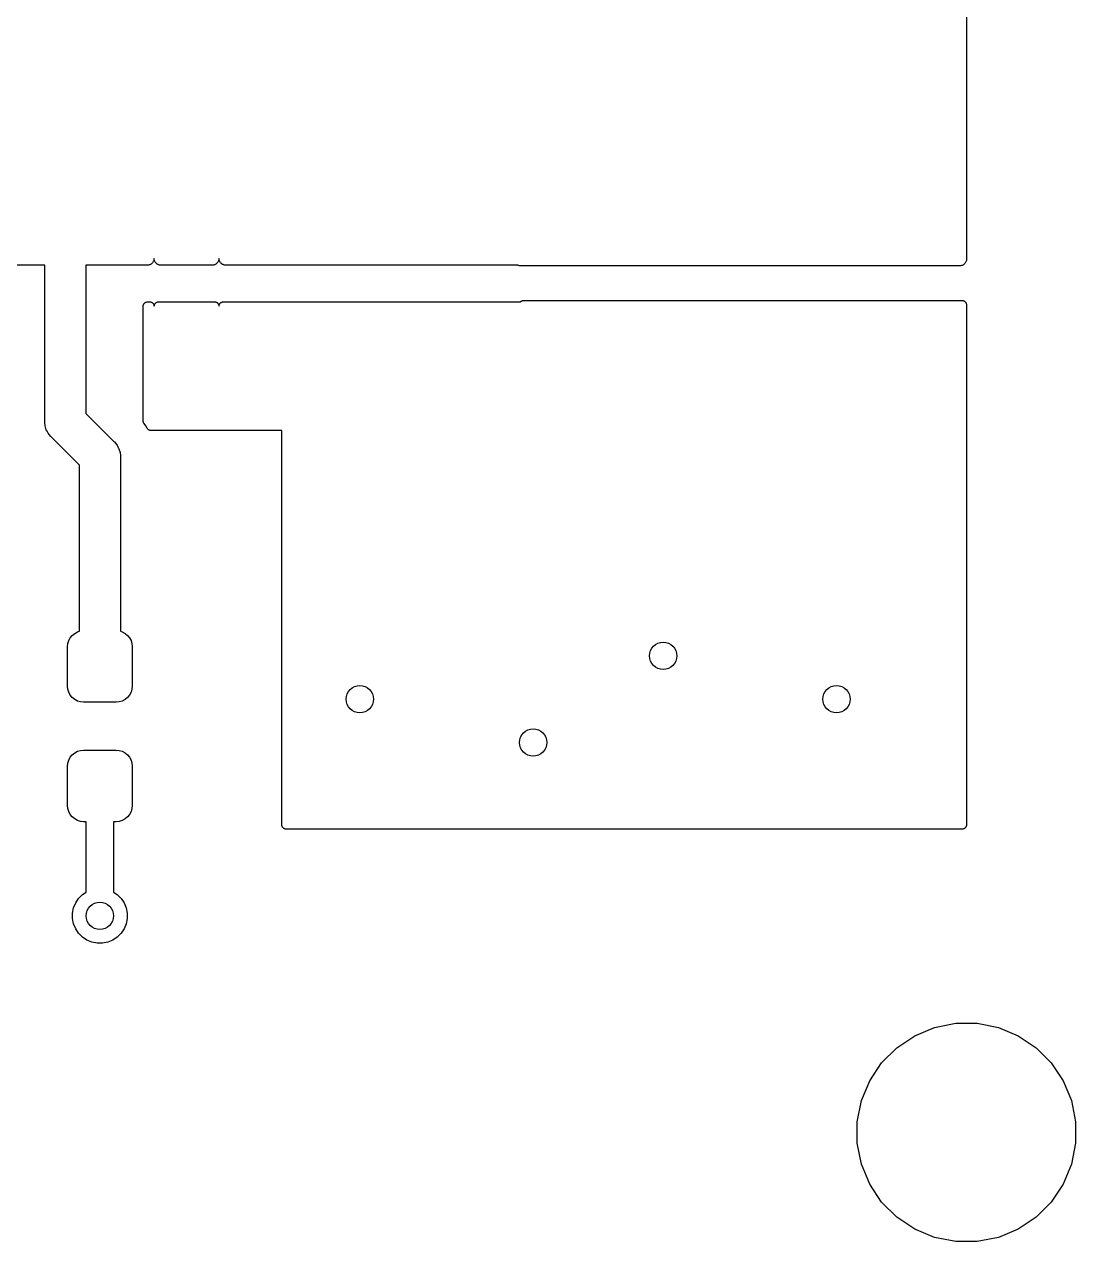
# Model space of a CAD drawing. Extents: x 1 to 139, y -76 to -1.
# Drawn here: x 122.72 to 138.12, y -74.62 to -56.78 of the extents above; entities that cross this region are included whole.
import ezdxf

# ---------------------------------------------------------------- set-up
doc = ezdxf.new("R2010")
doc.units = 0
doc.header["$MEASUREMENT"] = 0
doc.layers.add('BLACK', color=7, linetype='CONTINUOUS')

msp = doc.modelspace()

# ---------------------------------------------------------------- linework, layer by layer
at = {"layer": 'BLACK', "linetype": 'CONTINUOUS'}
for p, q in [((136.525, -54.71), (136.525, -60.225)), ((124.574, -60.299), (124.566, -60.3032)), ((124.575, -60.2983), (124.574, -60.2986)), ((124.574, -60.2986), (124.574, -60.299)), ((124.582, -60.2925), (124.575, -60.2983)), ((124.589, -60.2869), (124.582, -60.2925)), ((124.59, -60.286), (124.589, -60.2864)), ((124.589, -60.2864), (124.589, -60.2869)), ((124.596, -60.2789), (124.59, -60.286)), ((124.602, -60.272), (124.596, -60.2789)), ((124.607, -60.2629), (124.602, -60.2709)), ((124.602, -60.2709), (124.602, -60.2714)), ((124.602, -60.2714), (124.602, -60.272)), ((124.611, -60.255), (124.607, -60.2629)), ((124.612, -60.2538), (124.611, -60.2543)), ((124.611, -60.2543), (124.611, -60.255)), ((124.614, -60.2451), (124.612, -60.2538)), ((124.617, -60.2364), (124.614, -60.2451)), ((124.618, -60.226), (124.617, -60.2351)), ((124.617, -60.2351), (124.617, -60.2358)), ((124.617, -60.2358), (124.617, -60.2364)), ((124.619, -60.217), (124.618, -60.226)), ((124.62, -60.2157), (124.619, -60.217)), ((124.621, -60.2243), (124.62, -60.215)), ((124.62, -60.215), (124.62, -60.215)), ((124.62, -60.215), (124.62, -60.2156)), ((124.62, -60.2156), (124.62, -60.2157)), ((124.62, -60.2157), (124.62, -60.2157)), ((124.62, -60.2157), (124.62, -60.2157)), ((124.622, -60.2337), (124.621, -60.2243)), ((124.622, -60.2341), (124.622, -60.2337)), ((124.622, -60.2344), (124.622, -60.2341)), ((124.625, -60.2435), (124.622, -60.2344)), ((124.627, -60.2525), (124.625, -60.2435)), ((124.627, -60.2528), (124.627, -60.2525)), ((124.628, -60.2531), (124.627, -60.2528)), ((124.632, -60.2615), (124.628, -60.2531)), ((124.636, -60.2698), (124.632, -60.2615)), ((124.637, -60.27), (124.636, -60.2698)), ((124.637, -60.2703), (124.637, -60.27)), ((124.643, -60.2777), (124.637, -60.2703)), ((124.649, -60.285), (124.643, -60.2777)), ((124.649, -60.2852), (124.649, -60.285)), ((124.649, -60.2855), (124.649, -60.2852)), ((124.656, -60.2915), (124.649, -60.2855)), ((124.664, -60.2975), (124.656, -60.2915)), ((124.664, -60.2977), (124.664, -60.2975)), ((124.664, -60.2979), (124.664, -60.2977)), ((124.672, -60.3024), (124.664, -60.2979)), ((125.525, -60.2987), (125.516, -60.303)), ((125.533, -60.2923), (125.525, -60.2983)), ((125.525, -60.2983), (125.525, -60.2985)), ((125.525, -60.2985), (125.525, -60.2987)), ((125.54, -60.2864), (125.533, -60.2923)), ((125.546, -60.2787), (125.54, -60.286)), ((125.54, -60.286), (125.54, -60.2862)), ((125.54, -60.2862), (125.54, -60.2864)), ((125.553, -60.2715), (125.546, -60.2787)), ((125.557, -60.2627), (125.553, -60.2709)), ((125.553, -60.2709), (125.553, -60.2712)), ((125.553, -60.2712), (125.553, -60.2715)), ((125.562, -60.2544), (125.557, -60.2627)), ((125.565, -60.2448), (125.562, -60.2538)), ((125.562, -60.2538), (125.562, -60.2541)), ((125.562, -60.2541), (125.562, -60.2544)), ((125.568, -60.2358), (125.565, -60.2448)), ((125.569, -60.2256), (125.568, -60.2351)), ((125.568, -60.2351), (125.568, -60.2354)), ((125.568, -60.2354), (125.568, -60.2358)), ((125.57, -60.2164), (125.569, -60.2256)), ((125.57, -60.2156), (125.57, -60.215)), ((125.57, -60.215), (125.57, -60.215)), ((125.57, -60.215), (125.57, -60.2157)), ((125.571, -60.2247), (125.57, -60.2156)), ((125.57, -60.2157), (125.57, -60.2157)), ((125.57, -60.2157), (125.57, -60.2157)), ((125.57, -60.2157), (125.57, -60.2164)), ((125.572, -60.2337), (125.571, -60.2247)), ((125.572, -60.2344), (125.572, -60.2337)), ((125.573, -60.2351), (125.572, -60.2344)), ((125.575, -60.2438), (125.573, -60.2351)), ((125.578, -60.2525), (125.575, -60.2438)), ((125.578, -60.2531), (125.578, -60.2525)), ((125.578, -60.2537), (125.578, -60.2531)), ((125.583, -60.2617), (125.578, -60.2537)), ((125.587, -60.2698), (125.583, -60.2617)), ((125.587, -60.2703), (125.587, -60.2698)), ((125.588, -60.2709), (125.587, -60.2703)), ((125.593, -60.2779), (125.588, -60.2709)), ((125.599, -60.285), (125.593, -60.2779)), ((125.6, -60.2854), (125.599, -60.285)), ((125.6, -60.2859), (125.6, -60.2854)), ((125.607, -60.2917), (125.6, -60.2859)), ((125.614, -60.2975), (125.607, -60.2917)), ((125.615, -60.2978), (125.614, -60.2975)), ((125.615, -60.2983), (125.615, -60.2978)), ((125.623, -60.3026), (125.615, -60.2983)), ((136.495, -60.2964), (136.488, -60.3023)), ((136.501, -60.2887), (136.495, -60.296)), ((136.495, -60.296), (136.495, -60.2962)), ((136.495, -60.2962), (136.495, -60.2964)), ((136.508, -60.2815), (136.501, -60.2887)), ((136.512, -60.2727), (136.508, -60.2809)), ((136.508, -60.2809), (136.508, -60.2812)), ((136.508, -60.2812), (136.508, -60.2815)), ((136.517, -60.2644), (136.512, -60.2727)), ((136.52, -60.2548), (136.517, -60.2638)), ((136.517, -60.2638), (136.517, -60.2641)), ((136.517, -60.2641), (136.517, -60.2644)), ((136.523, -60.2458), (136.52, -60.2548)), ((136.524, -60.2357), (136.523, -60.2451)), ((136.523, -60.2451), (136.523, -60.2454)), ((136.523, -60.2454), (136.523, -60.2458)), ((136.525, -60.2264), (136.524, -60.2357)), ((136.525, -60.225), (136.525, -60.2257)), ((136.525, -60.2257), (136.525, -60.2257)), ((136.525, -60.2257), (136.525, -60.2257)), ((136.525, -60.2257), (136.525, -60.2264)), ((123.017, -60.315), (120.238, -60.315)), ((123.017, -62.5963), (123.017, -60.315)), ((124.52, -60.315), (123.617, -60.315)), ((123.617, -60.315), (123.617, -62.4867)), ((124.529, -60.3141), (124.52, -60.315)), ((124.538, -60.3133), (124.529, -60.3141)), ((124.539, -60.3131), (124.538, -60.3132)), ((124.538, -60.3132), (124.538, -60.3133)), ((124.548, -60.3105), (124.539, -60.3131)), ((124.556, -60.308), (124.548, -60.3105)), ((124.557, -60.3076), (124.556, -60.308)), ((124.558, -60.3075), (124.557, -60.3076)), ((124.566, -60.3032), (124.558, -60.3075)), ((124.681, -60.3069), (124.672, -60.3024)), ((124.681, -60.307), (124.681, -60.3069)), ((124.681, -60.3072), (124.681, -60.307)), ((124.69, -60.31), (124.681, -60.3072)), ((124.699, -60.3128), (124.69, -60.31)), ((124.7, -60.3129), (124.699, -60.3128)), ((124.7, -60.313), (124.7, -60.3129)), ((124.709, -60.3139), (124.7, -60.313)), ((124.719, -60.315), (124.709, -60.3139)), ((124.72, -60.315), (124.719, -60.315)), ((124.719, -60.315), (124.719, -60.315)), ((124.719, -60.315), (124.719, -60.315)), ((124.719, -60.315), (124.719, -60.315)), ((125.47, -60.315), (124.72, -60.315)), ((125.479, -60.3141), (125.47, -60.315)), ((125.489, -60.3132), (125.479, -60.3141)), ((125.498, -60.3104), (125.489, -60.3131)), ((125.489, -60.3131), (125.489, -60.3131)), ((125.489, -60.3131), (125.489, -60.3132)), ((125.507, -60.3077), (125.498, -60.3104)), ((125.508, -60.3076), (125.507, -60.3077)), ((125.516, -60.303), (125.508, -60.3075)), ((125.508, -60.3075), (125.508, -60.3076)), ((125.631, -60.3069), (125.623, -60.3026)), ((125.632, -60.3071), (125.631, -60.3069)), ((125.632, -60.3074), (125.632, -60.3071)), ((125.641, -60.3101), (125.632, -60.3074)), ((125.65, -60.3128), (125.641, -60.3101)), ((125.65, -60.3129), (125.65, -60.3128)), ((125.651, -60.3131), (125.65, -60.3129)), ((125.66, -60.314), (125.651, -60.3131)), ((125.669, -60.315), (125.66, -60.314)), ((125.67, -60.315), (125.669, -60.315)), ((125.67, -60.315), (125.67, -60.315)), ((129.952, -60.315), (125.67, -60.315)), ((125.67, -60.315), (125.67, -60.315)), ((129.956, -60.3169), (129.952, -60.315)), ((129.956, -60.317), (129.956, -60.3169)), ((129.956, -60.3172), (129.956, -60.317)), ((129.965, -60.32), (129.956, -60.3172)), ((129.974, -60.3228), (129.965, -60.32)), ((129.975, -60.3229), (129.974, -60.3228)), ((129.975, -60.323), (129.975, -60.3229)), ((129.984, -60.3239), (129.975, -60.323)), ((129.994, -60.325), (129.984, -60.3239)), ((129.995, -60.325), (129.994, -60.325)), ((129.994, -60.325), (129.994, -60.325)), ((129.994, -60.325), (129.994, -60.325)), ((129.994, -60.325), (129.994, -60.325)), ((136.425, -60.325), (129.995, -60.325)), ((136.434, -60.3241), (136.425, -60.325)), ((136.444, -60.3232), (136.434, -60.3241)), ((136.453, -60.3204), (136.444, -60.3231)), ((136.444, -60.3231), (136.444, -60.3231)), ((136.444, -60.3231), (136.444, -60.3232)), ((136.462, -60.3177), (136.453, -60.3204)), ((136.463, -60.3176), (136.462, -60.3177)), ((136.471, -60.313), (136.463, -60.3175)), ((136.463, -60.3175), (136.463, -60.3176)), ((136.48, -60.3087), (136.471, -60.313)), ((136.488, -60.3023), (136.48, -60.3083)), ((136.48, -60.3083), (136.48, -60.3085)), ((136.48, -60.3085), (136.48, -60.3087)), ((130.013, -60.836), (130.019, -60.8342)), ((130.019, -60.8342), (130.02, -60.8341)), ((130.019, -60.8342), (130.019, -60.8342)), ((130.02, -60.8341), (130.025, -60.8336)), ((130.025, -60.8336), (130.032, -60.833)), ((130.032, -60.833), (136.462, -60.833)), ((136.462, -60.833), (136.462, -60.833)), ((136.462, -60.833), (136.462, -60.833)), ((136.462, -60.833), (136.462, -60.833)), ((136.462, -60.833), (136.462, -60.833)), ((136.462, -60.833), (136.468, -60.8337)), ((136.468, -60.8337), (136.474, -60.8343)), ((136.474, -60.8343), (136.474, -60.8344)), ((136.474, -60.8344), (136.475, -60.8344)), ((136.475, -60.8344), (136.48, -60.8362)), ((124.46, -60.9141), (124.461, -60.9081)), ((124.46, -60.9145), (124.46, -60.9141)), ((124.46, -60.9146), (124.46, -60.9145)), ((124.46, -60.915), (124.46, -60.9146)), ((124.46, -60.9146), (124.46, -60.9146)), ((124.46, -62.5964), (124.46, -60.915)), ((124.461, -60.9018), (124.463, -60.8961)), ((124.461, -60.902), (124.461, -60.9018)), ((124.461, -60.9022), (124.461, -60.902)), ((124.461, -60.9081), (124.461, -60.9022)), ((124.463, -60.8961), (124.465, -60.8904)), ((124.465, -60.89), (124.468, -60.8847)), ((124.465, -60.8902), (124.465, -60.89)), ((124.465, -60.8904), (124.465, -60.8902)), ((124.468, -60.8847), (124.471, -60.8795)), ((124.471, -60.8791), (124.475, -60.8745)), ((124.471, -60.8793), (124.471, -60.8791)), ((124.471, -60.8795), (124.471, -60.8793)), ((124.475, -60.8745), (124.479, -60.8699)), ((124.479, -60.8696), (124.484, -60.8658)), ((124.479, -60.8698), (124.479, -60.8696)), ((124.479, -60.8699), (124.479, -60.8698)), ((124.484, -60.8658), (124.488, -60.8621)), ((124.488, -60.8621), (124.489, -60.862)), ((124.489, -60.8619), (124.494, -60.8591)), ((124.489, -60.862), (124.489, -60.8619)), ((124.494, -60.8591), (124.499, -60.8563)), ((124.499, -60.8563), (124.5, -60.8562)), ((124.5, -60.8561), (124.505, -60.8545)), ((124.5, -60.8562), (124.5, -60.8561)), ((124.505, -60.8545), (124.511, -60.8527)), ((124.511, -60.8527), (124.512, -60.8526)), ((124.511, -60.8527), (124.511, -60.8527)), ((124.512, -60.8526), (124.517, -60.8521)), ((124.517, -60.8521), (124.523, -60.8515)), ((124.523, -60.8515), (124.556, -60.8515)), ((124.556, -60.8515), (124.557, -60.8515)), ((124.557, -60.8515), (124.563, -60.8521)), ((124.563, -60.8521), (124.569, -60.8527)), ((124.569, -60.8527), (124.569, -60.8528)), ((124.569, -60.8528), (124.569, -60.8529)), ((124.569, -60.8529), (124.575, -60.8546)), ((124.575, -60.8546), (124.58, -60.8563)), ((124.58, -60.8563), (124.581, -60.8565)), ((124.581, -60.8565), (124.581, -60.8566)), ((124.581, -60.8566), (124.586, -60.8594)), ((124.586, -60.8594), (124.591, -60.8621)), ((124.591, -60.8621), (124.592, -60.8624)), ((124.592, -60.8624), (124.592, -60.8626)), ((124.592, -60.8626), (124.596, -60.8663)), ((124.596, -60.8663), (124.601, -60.87)), ((124.601, -60.87), (124.601, -60.8703)), ((124.601, -60.8703), (124.602, -60.8706)), ((124.602, -60.8706), (124.605, -60.8751)), ((124.605, -60.8751), (124.609, -60.8795)), ((124.609, -60.8795), (124.609, -60.8799)), ((124.609, -60.8799), (124.609, -60.8802)), ((124.609, -60.8802), (124.612, -60.8853)), ((124.612, -60.8853), (124.615, -60.8904)), ((124.615, -60.8904), (124.615, -60.8908)), ((124.615, -60.8908), (124.615, -60.8912)), ((124.615, -60.8912), (124.617, -60.8967)), ((124.617, -60.8967), (124.618, -60.9023)), ((124.618, -60.9023), (124.618, -60.9027)), ((124.618, -60.9027), (124.619, -60.9031)), ((124.619, -60.9031), (124.619, -60.9088)), ((124.619, -60.9088), (124.62, -60.9146)), ((124.62, -60.9141), (124.621, -60.9081)), ((124.62, -60.9145), (124.62, -60.9141)), ((124.62, -60.9146), (124.62, -60.9145)), ((124.62, -60.9146), (124.62, -60.915)), ((124.62, -60.915), (124.62, -60.9146)), ((124.62, -60.9146), (124.62, -60.9146)), ((124.62, -60.915), (124.62, -60.915)), ((124.621, -60.9018), (124.623, -60.8961)), ((124.621, -60.902), (124.621, -60.9018)), ((124.621, -60.9022), (124.621, -60.902)), ((124.621, -60.9081), (124.621, -60.9022)), ((124.623, -60.8961), (124.625, -60.8904)), ((124.625, -60.89), (124.628, -60.8847)), ((124.625, -60.8902), (124.625, -60.89)), ((124.625, -60.8904), (124.625, -60.8902)), ((124.628, -60.8847), (124.631, -60.8795)), ((124.631, -60.8791), (124.635, -60.8745)), ((124.631, -60.8793), (124.631, -60.8791)), ((124.631, -60.8795), (124.631, -60.8793)), ((124.635, -60.8745), (124.639, -60.8699)), ((124.639, -60.8696), (124.644, -60.8658)), ((124.639, -60.8698), (124.639, -60.8696)), ((124.639, -60.8699), (124.639, -60.8698)), ((124.644, -60.8658), (124.648, -60.8621)), ((124.648, -60.8621), (124.649, -60.862)), ((124.649, -60.8619), (124.654, -60.8591)), ((124.649, -60.862), (124.649, -60.8619)), ((124.654, -60.8591), (124.659, -60.8563)), ((124.659, -60.8563), (124.66, -60.8562)), ((124.66, -60.8561), (124.665, -60.8545)), ((124.66, -60.8562), (124.66, -60.8561)), ((124.665, -60.8545), (124.671, -60.8527)), ((124.671, -60.8527), (124.672, -60.8526)), ((124.671, -60.8527), (124.671, -60.8527)), ((124.672, -60.8526), (124.677, -60.8521)), ((124.677, -60.8521), (124.683, -60.8515)), ((124.683, -60.8515), (125.506, -60.8515)), ((125.506, -60.8515), (125.507, -60.8515)), ((125.507, -60.8515), (125.507, -60.8515)), ((125.507, -60.8515), (125.507, -60.8515)), ((125.507, -60.8515), (125.507, -60.8515)), ((125.507, -60.8515), (125.513, -60.8522)), ((125.513, -60.8522), (125.519, -60.8528)), ((125.519, -60.8528), (125.519, -60.8529)), ((125.519, -60.8529), (125.52, -60.8529)), ((125.52, -60.8529), (125.525, -60.8547)), ((125.525, -60.8547), (125.531, -60.8565)), ((125.531, -60.8565), (125.531, -60.8566)), ((125.531, -60.8566), (125.532, -60.8566)), ((125.532, -60.8566), (125.537, -60.8595)), ((125.537, -60.8595), (125.542, -60.8624)), ((125.542, -60.8624), (125.542, -60.8625)), ((125.542, -60.8625), (125.542, -60.8626)), ((125.542, -60.8626), (125.547, -60.8664)), ((125.547, -60.8664), (125.552, -60.8703)), ((125.552, -60.8703), (125.552, -60.8704)), ((125.552, -60.8704), (125.552, -60.8706)), ((125.552, -60.8706), (125.556, -60.8753)), ((125.556, -60.8753), (125.559, -60.8799)), ((125.559, -60.8799), (125.559, -60.8801)), ((125.559, -60.8801), (125.56, -60.8802)), ((125.56, -60.8802), (125.562, -60.8856)), ((125.562, -60.8856), (125.565, -60.8908)), ((125.565, -60.8908), (125.565, -60.891)), ((125.565, -60.891), (125.565, -60.8912)), ((125.565, -60.8912), (125.567, -60.8969)), ((125.567, -60.8969), (125.569, -60.9027)), ((125.569, -60.9027), (125.569, -60.9029)), ((125.569, -60.9029), (125.569, -60.9031)), ((125.569, -60.9031), (125.569, -60.909)), ((125.569, -60.909), (125.57, -60.915)), ((125.57, -60.9137), (125.571, -60.9079)), ((125.57, -60.9146), (125.57, -60.9137)), ((125.57, -60.915), (125.57, -60.9146)), ((125.57, -60.915), (125.57, -60.915)), ((125.571, -60.9079), (125.572, -60.9022)), ((125.572, -60.9014), (125.574, -60.8959)), ((125.572, -60.9018), (125.572, -60.9014)), ((125.572, -60.9022), (125.572, -60.9018)), ((125.574, -60.8959), (125.575, -60.8904)), ((125.575, -60.89), (125.576, -60.8896)), ((125.575, -60.8904), (125.575, -60.89)), ((125.576, -60.8896), (125.578, -60.8845)), ((125.578, -60.8845), (125.581, -60.8795)), ((125.581, -60.8792), (125.582, -60.8788)), ((125.581, -60.8795), (125.581, -60.8792)), ((125.582, -60.8788), (125.585, -60.8744)), ((125.585, -60.8744), (125.589, -60.8699)), ((125.589, -60.8697), (125.59, -60.8693)), ((125.589, -60.8699), (125.589, -60.8697)), ((125.59, -60.8693), (125.594, -60.8657)), ((125.594, -60.8657), (125.599, -60.8621)), ((125.599, -60.8616), (125.605, -60.859)), ((125.599, -60.8619), (125.599, -60.8616)), ((125.599, -60.8621), (125.599, -60.8619)), ((125.605, -60.859), (125.61, -60.8563)), ((125.61, -60.856), (125.616, -60.8544)), ((125.61, -60.8562), (125.61, -60.856)), ((125.61, -60.8563), (125.61, -60.8562)), ((125.616, -60.8544), (125.621, -60.8527)), ((125.621, -60.8527), (125.622, -60.8527)), ((125.622, -60.8525), (125.628, -60.8521)), ((125.622, -60.8527), (125.622, -60.8525)), ((125.628, -60.8521), (125.634, -60.8515)), ((125.634, -60.8515), (129.987, -60.8515)), ((129.987, -60.8511), (129.992, -60.8473)), ((129.987, -60.8513), (129.987, -60.8511)), ((129.987, -60.8514), (129.987, -60.8513)), ((129.987, -60.8515), (129.987, -60.8514)), ((129.992, -60.8473), (129.996, -60.8436)), ((129.996, -60.8436), (129.997, -60.8435)), ((129.997, -60.8434), (130.002, -60.8406)), ((129.997, -60.8435), (129.997, -60.8434)), ((130.002, -60.8406), (130.007, -60.8378)), ((130.007, -60.8378), (130.008, -60.8377)), ((130.008, -60.8376), (130.013, -60.836)), ((130.008, -60.8377), (130.008, -60.8376)), ((136.48, -60.8362), (136.486, -60.838)), ((136.486, -60.838), (136.486, -60.8381)), ((136.486, -60.8381), (136.487, -60.8381)), ((136.487, -60.8381), (136.492, -60.841)), ((136.492, -60.841), (136.497, -60.8439)), ((136.497, -60.8439), (136.497, -60.844)), ((136.497, -60.844), (136.497, -60.8441)), ((136.497, -60.8441), (136.502, -60.8479)), ((136.502, -60.8479), (136.507, -60.8518)), ((136.507, -60.8518), (136.507, -60.8519)), ((136.507, -60.8519), (136.507, -60.8521)), ((136.507, -60.8521), (136.511, -60.8568)), ((136.511, -60.8568), (136.514, -60.8614)), ((136.514, -60.8614), (136.514, -60.8616)), ((136.514, -60.8616), (136.515, -60.8617)), ((136.515, -60.8617), (136.517, -60.8671)), ((136.517, -60.8671), (136.52, -60.8723)), ((136.52, -60.8723), (136.52, -60.8725)), ((136.52, -60.8725), (136.52, -60.8727)), ((136.52, -60.8727), (136.522, -60.8784)), ((136.522, -60.8784), (136.524, -60.8842)), ((136.524, -60.8842), (136.524, -60.8844)), ((136.524, -60.8844), (136.524, -60.8846)), ((136.524, -60.8846), (136.524, -60.8905)), ((136.524, -60.8905), (136.525, -60.8965)), ((136.525, -60.8965), (136.525, -68.5165)), ((123.016, -62.611), (123.017, -62.5963)), ((123.017, -62.6257), (123.016, -62.611)), ((123.617, -62.4867), (124.027, -62.8965)), ((124.46, -62.5991), (124.46, -62.5964)), ((124.46, -62.6019), (124.46, -62.5991)), ((124.461, -62.6053), (124.46, -62.6019)), ((124.461, -62.6087), (124.461, -62.6053)), ((124.462, -62.6114), (124.461, -62.6087)), ((124.463, -62.6141), (124.462, -62.6114)), ((124.464, -62.6173), (124.463, -62.6141)), ((124.465, -62.6206), (124.464, -62.6173)), ((123.021, -62.6698), (123.017, -62.6257)), ((123.017, -62.6257), (123.017, -62.6257)), ((123.038, -62.7264), (123.021, -62.6698)), ((123.05, -62.7484), (123.038, -62.7264)), ((123.066, -62.7785), (123.05, -62.7484)), ((123.082, -62.7978), (123.066, -62.7785)), ((124.466, -62.623), (124.465, -62.6206)), ((124.467, -62.6256), (124.466, -62.623)), ((124.469, -62.6285), (124.467, -62.6256)), ((124.471, -62.6315), (124.469, -62.6285)), ((124.472, -62.6336), (124.471, -62.6315)), ((124.474, -62.636), (124.472, -62.6336)), ((124.474, -62.6367), (124.474, -62.636)), ((124.5, -62.6679), (124.474, -62.6367)), ((124.52, -62.7044), (124.5, -62.6679)), ((124.521, -62.7068), (124.52, -62.7044)), ((124.522, -62.7093), (124.521, -62.7068)), ((124.525, -62.7119), (124.522, -62.7093)), ((124.526, -62.7147), (124.525, -62.7119)), ((124.528, -62.7167), (124.526, -62.7147)), ((124.53, -62.7189), (124.528, -62.7167)), ((124.533, -62.7211), (124.53, -62.7189)), ((124.535, -62.7235), (124.533, -62.7211)), ((124.538, -62.7251), (124.535, -62.7235)), ((124.54, -62.7269), (124.538, -62.7251)), ((124.543, -62.7285), (124.54, -62.7269)), ((124.546, -62.7304), (124.543, -62.7285)), ((124.548, -62.7315), (124.546, -62.7304)), ((124.551, -62.7329), (124.548, -62.7315)), ((124.554, -62.7339), (124.551, -62.7329)), ((124.557, -62.7352), (124.554, -62.7339)), ((124.56, -62.7358), (124.557, -62.7352)), ((124.562, -62.7366), (124.56, -62.7358)), ((124.566, -62.737), (124.562, -62.7366)), ((124.569, -62.7377), (124.566, -62.737)), ((124.572, -62.7377), (124.569, -62.7377)), ((124.575, -62.738), (124.572, -62.7377)), ((124.576, -62.738), (124.575, -62.738)), ((126.489, -62.738), (124.576, -62.738)), ((126.492, -62.7383), (126.489, -62.738)), ((126.492, -62.7411), (126.492, -62.7383)), ((126.492, -68.5165), (126.492, -62.7411)), ((123.104, -62.8242), (123.082, -62.7978)), ((123.115, -62.8336), (123.104, -62.8242)), ((123.525, -63.2433), (123.115, -62.8336)), ((124.027, -62.8965), (124.038, -62.9058)), ((124.038, -62.9058), (124.048, -62.9173)), ((124.048, -62.9173), (124.076, -62.9515)), ((124.076, -62.9515), (124.089, -62.9771)), ((124.089, -62.9771), (124.104, -63.0036)), ((124.104, -63.0036), (124.121, -63.0602)), ((124.121, -63.0602), (124.125, -63.1043)), ((124.125, -63.1043), (124.125, -63.1043)), ((124.125, -63.1043), (124.126, -63.119)), ((124.126, -63.119), (124.125, -63.1337)), ((124.125, -63.1337), (124.125, -65.6795)), ((123.525, -65.6795), (123.525, -63.2433)), ((123.355, -65.8612), (123.368, -65.8166)), ((123.368, -65.8166), (123.39, -65.7756)), ((123.39, -65.7756), (123.42, -65.7396)), ((123.42, -65.7396), (123.456, -65.71)), ((123.456, -65.71), (123.497, -65.6881)), ((123.497, -65.6881), (123.525, -65.6795)), ((124.125, -65.6795), (124.153, -65.6881)), ((124.153, -65.6881), (124.194, -65.71)), ((124.194, -65.71), (124.23, -65.7396)), ((124.23, -65.7396), (124.26, -65.7756)), ((124.26, -65.7756), (124.282, -65.8166)), ((124.282, -65.8166), (124.295, -65.8612)), ((123.35, -65.9075), (123.355, -65.8612)), ((123.35, -66.4825), (123.35, -65.9075)), ((124.295, -65.8612), (124.3, -65.9075)), ((124.3, -65.9075), (124.3, -66.4825)), ((123.355, -66.5288), (123.35, -66.4825)), ((123.368, -66.5734), (123.355, -66.5288)), ((124.295, -66.5288), (124.282, -66.5734)), ((124.3, -66.4825), (124.295, -66.5288)), ((123.39, -66.6144), (123.368, -66.5734)), ((123.42, -66.6504), (123.39, -66.6144)), ((123.456, -66.68), (123.42, -66.6504)), ((123.497, -66.7019), (123.456, -66.68)), ((123.541, -66.7154), (123.497, -66.7019)), ((123.587, -66.72), (123.541, -66.7154)), ((124.062, -66.72), (123.587, -66.72)), ((124.109, -66.7154), (124.062, -66.72)), ((124.153, -66.7019), (124.109, -66.7154)), ((124.194, -66.68), (124.153, -66.7019)), ((124.23, -66.6504), (124.194, -66.68)), ((124.26, -66.6144), (124.23, -66.6504)), ((124.282, -66.5734), (124.26, -66.6144)), ((123.497, -67.4381), (123.541, -67.4246)), ((123.541, -67.4246), (123.587, -67.42)), ((123.587, -67.42), (124.062, -67.42)), ((124.062, -67.42), (124.109, -67.4246)), ((124.109, -67.4246), (124.153, -67.4381)), ((123.35, -67.6575), (123.355, -67.6112)), ((123.355, -67.6112), (123.368, -67.5666)), ((123.368, -67.5666), (123.39, -67.5256)), ((123.39, -67.5256), (123.42, -67.4896)), ((123.42, -67.4896), (123.456, -67.46)), ((123.456, -67.46), (123.497, -67.4381)), ((124.153, -67.4381), (124.194, -67.46)), ((124.194, -67.46), (124.23, -67.4896)), ((124.23, -67.4896), (124.26, -67.5256)), ((124.26, -67.5256), (124.282, -67.5666)), ((124.282, -67.5666), (124.295, -67.6112)), ((124.295, -67.6112), (124.3, -67.6575)), ((123.35, -68.2325), (123.35, -67.6575)), ((124.3, -67.6575), (124.3, -68.2325)), ((123.355, -68.2788), (123.35, -68.2325)), ((123.368, -68.3234), (123.355, -68.2788)), ((123.39, -68.3644), (123.368, -68.3234)), ((124.282, -68.3234), (124.26, -68.3644)), ((124.295, -68.2788), (124.282, -68.3234)), ((124.3, -68.2325), (124.295, -68.2788)), ((123.42, -68.4004), (123.39, -68.3644)), ((123.456, -68.43), (123.42, -68.4004)), ((123.497, -68.4519), (123.456, -68.43)), ((123.541, -68.4654), (123.497, -68.4519)), ((123.587, -68.47), (123.541, -68.4654)), ((123.625, -68.47), (123.587, -68.47)), ((123.625, -69.5026), (123.625, -68.47)), ((124.062, -68.47), (124.025, -68.47)), ((124.025, -68.47), (124.025, -69.5026)), ((124.109, -68.4654), (124.062, -68.47)), ((124.153, -68.4519), (124.109, -68.4654)), ((124.194, -68.43), (124.153, -68.4519)), ((124.23, -68.4004), (124.194, -68.43)), ((124.26, -68.3644), (124.23, -68.4004)), ((126.493, -68.5225), (126.492, -68.5165)), ((126.493, -68.5284), (126.493, -68.5225)), ((126.493, -68.5286), (126.493, -68.5284)), ((126.493, -68.5288), (126.493, -68.5286)), ((126.495, -68.5346), (126.493, -68.5288)), ((126.497, -68.5403), (126.495, -68.5346)), ((126.497, -68.5405), (126.497, -68.5403)), ((126.497, -68.5407), (126.497, -68.5405)), ((126.5, -68.5459), (126.497, -68.5407)), ((126.502, -68.5513), (126.5, -68.5459)), ((126.503, -68.5514), (126.502, -68.5513)), ((126.503, -68.5516), (126.503, -68.5514)), ((126.506, -68.5562), (126.503, -68.5516)), ((126.51, -68.5609), (126.506, -68.5562)), ((126.51, -68.5611), (126.51, -68.5609)), ((126.51, -68.5612), (126.51, -68.5611)), ((126.515, -68.5651), (126.51, -68.5612)), ((126.52, -68.5689), (126.515, -68.5651)), ((126.52, -68.569), (126.52, -68.5689)), ((126.52, -68.5691), (126.52, -68.569)), ((126.525, -68.572), (126.52, -68.5691)), ((126.53, -68.5749), (126.525, -68.572)), ((126.531, -68.5749), (126.53, -68.5749)), ((126.531, -68.575), (126.531, -68.5749)), ((126.537, -68.5768), (126.531, -68.575)), ((126.542, -68.5786), (126.537, -68.5768)), ((126.543, -68.5786), (126.542, -68.5786)), ((126.543, -68.5787), (126.543, -68.5786)), ((126.549, -68.5793), (126.543, -68.5787)), ((126.555, -68.58), (126.549, -68.5793)), ((136.462, -68.58), (126.555, -68.58)), ((126.555, -68.58), (126.555, -68.58)), ((126.555, -68.58), (126.555, -68.58)), ((126.555, -68.58), (126.555, -68.58)), ((126.555, -68.58), (126.555, -68.58)), ((136.468, -68.5794), (136.462, -68.58)), ((136.473, -68.5789), (136.468, -68.5794)), ((136.474, -68.5788), (136.473, -68.5789)), ((136.48, -68.577), (136.474, -68.5788)), ((136.474, -68.5788), (136.474, -68.5788)), ((136.485, -68.5754), (136.48, -68.577)), ((136.486, -68.5752), (136.485, -68.5753)), ((136.485, -68.5753), (136.485, -68.5754)), ((136.491, -68.5724), (136.486, -68.5752)), ((136.496, -68.5696), (136.491, -68.5724)), ((136.497, -68.5694), (136.496, -68.5695)), ((136.496, -68.5695), (136.496, -68.5696)), ((136.501, -68.5657), (136.497, -68.5694)), ((136.506, -68.5619), (136.501, -68.5657)), ((136.51, -68.557), (136.506, -68.5616)), ((136.506, -68.5616), (136.506, -68.5617)), ((136.506, -68.5617), (136.506, -68.5619)), ((136.514, -68.5524), (136.51, -68.557)), ((136.517, -68.5467), (136.514, -68.552)), ((136.514, -68.552), (136.514, -68.5522)), ((136.514, -68.5522), (136.514, -68.5524)), ((136.52, -68.5415), (136.517, -68.5467)), ((136.522, -68.5354), (136.52, -68.5411)), ((136.52, -68.5411), (136.52, -68.5413)), ((136.52, -68.5413), (136.52, -68.5415)), ((136.524, -68.5297), (136.522, -68.5354)), ((136.525, -68.5174), (136.524, -68.5234)), ((136.524, -68.5234), (136.524, -68.5293)), ((136.524, -68.5293), (136.524, -68.5295)), ((136.524, -68.5295), (136.524, -68.5297)), ((136.525, -68.5165), (136.525, -68.5169)), ((136.525, -68.5169), (136.525, -68.5169)), ((136.525, -68.5169), (136.525, -68.517)), ((136.525, -68.517), (136.525, -68.5174)), ((123.514, -69.595), (123.57, -69.5393)), ((123.57, -69.5393), (123.625, -69.5026)), ((124.025, -69.5026), (124.08, -69.5393)), ((124.08, -69.5393), (124.136, -69.595)), ((123.425, -69.8106), (123.44, -69.7333)), ((123.44, -69.7333), (123.471, -69.6605)), ((123.471, -69.6605), (123.514, -69.595)), ((124.136, -69.595), (124.179, -69.6605)), ((124.179, -69.6605), (124.21, -69.7333)), ((124.21, -69.7333), (124.225, -69.8106)), ((123.425, -69.8894), (123.425, -69.8106)), ((123.44, -69.9667), (123.425, -69.8894)), ((124.225, -69.8894), (124.21, -69.9667)), ((124.225, -69.8106), (124.225, -69.8894)), ((123.471, -70.0395), (123.44, -69.9667)), ((123.514, -70.105), (123.471, -70.0395)), ((123.57, -70.1607), (123.514, -70.105)), ((124.136, -70.105), (124.08, -70.1607)), ((124.179, -70.0395), (124.136, -70.105)), ((124.21, -69.9667), (124.179, -70.0395)), ((123.636, -70.2045), (123.57, -70.1607)), ((123.708, -70.2346), (123.636, -70.2045)), ((123.786, -70.25), (123.708, -70.2346)), ((123.864, -70.25), (123.786, -70.25)), ((123.942, -70.2346), (123.864, -70.25)), ((124.014, -70.2045), (123.942, -70.2346)), ((124.08, -70.1607), (124.014, -70.2045)), ((135.767, -71.6071), (136.058, -71.4865)), ((136.058, -71.4865), (136.367, -71.425)), ((136.367, -71.425), (136.683, -71.425)), ((136.683, -71.425), (136.992, -71.4865)), ((136.992, -71.4865), (137.283, -71.6071)), ((135.505, -71.7822), (135.767, -71.6071)), ((137.283, -71.6071), (137.545, -71.7822)), ((135.282, -72.0051), (135.505, -71.7822)), ((137.545, -71.7822), (137.768, -72.0051)), ((135.107, -72.2671), (135.282, -72.0051)), ((137.768, -72.0051), (137.943, -72.2671)), ((134.986, -72.5583), (135.107, -72.2671)), ((137.943, -72.2671), (138.064, -72.5583)), ((134.925, -72.8674), (134.986, -72.5583)), ((138.064, -72.5583), (138.125, -72.8674)), ((134.925, -73.1826), (134.925, -72.8674)), ((138.125, -72.8674), (138.125, -73.1826)), ((134.986, -73.4917), (134.925, -73.1826)), ((138.125, -73.1826), (138.064, -73.4917)), ((135.107, -73.7829), (134.986, -73.4917)), ((138.064, -73.4917), (137.943, -73.7829)), ((135.282, -74.0449), (135.107, -73.7829)), ((137.943, -73.7829), (137.768, -74.0449)), ((135.505, -74.2678), (135.282, -74.0449)), ((137.768, -74.0449), (137.545, -74.2678)), ((135.767, -74.4429), (135.505, -74.2678)), ((137.545, -74.2678), (137.283, -74.4429)), ((136.058, -74.5635), (135.767, -74.4429)), ((136.367, -74.625), (136.058, -74.5635)), ((136.992, -74.5635), (136.683, -74.625)), ((137.283, -74.4429), (136.992, -74.5635)), ((136.683, -74.625), (136.367, -74.625))]:
    msp.add_line(p, q, dxfattribs=at)
at = {"layer": 'BLACK'}
for centre in [(132.08, -66.04), (127.635, -66.675), (134.62, -66.675), (130.175, -67.31), (123.825, -69.85)]:
    msp.add_circle(centre, 0.2, dxfattribs=at)

doc.saveas('drawing.dxf')
